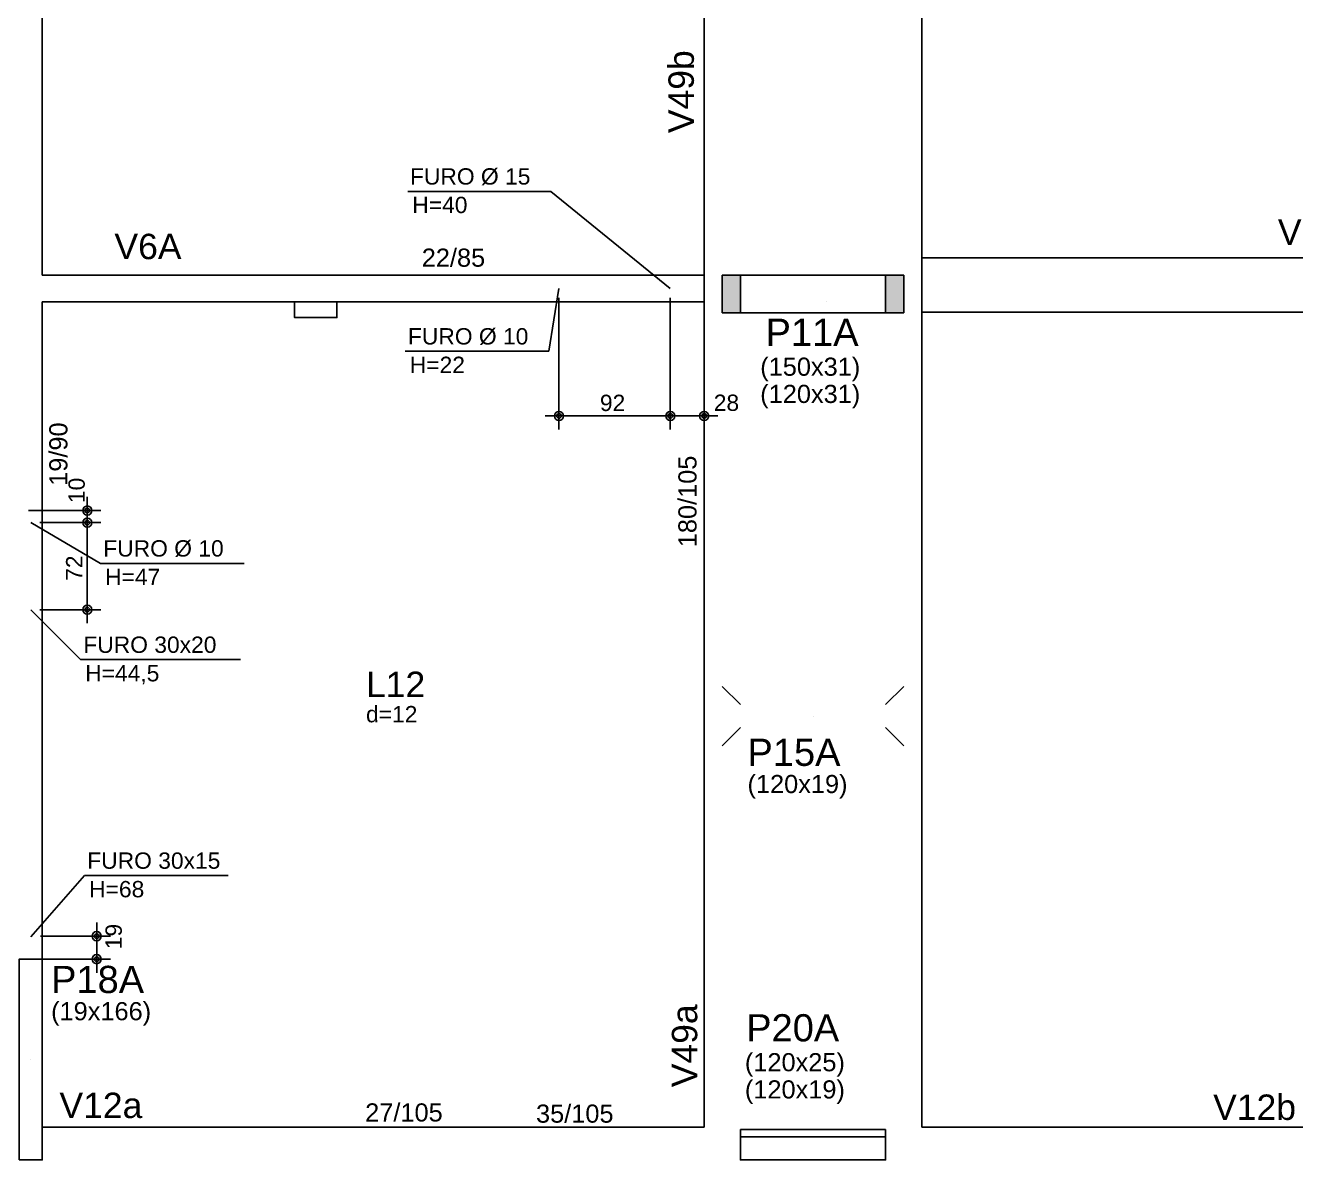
# Model space of a CAD drawing. Header units: millimetres. Extents: x 11071 to 20686, y 1651 to 7234.
# Drawn here: x 13647 to 14697, y 5241 to 6175 of the extents above; entities that cross this region are included whole.
import ezdxf

# ---------------------------------------------------------------- set-up
doc = ezdxf.new("R2010")
doc.units = ezdxf.units.MM
for name, color, linetype in [('1', 4, 'Continuous'), ('10', 13, 'Continuous'), ('11', 22, 'Continuous'), ('12', 3, 'Continuous'), ('13', 76, 'Continuous'), ('242', 3, 'Continuous'), ('3', 2, 'Continuous'), ('30', 15, 'Continuous'), ('4', 1, 'Continuous'), ('42', 7, 'Continuous'), ('6', 6, 'Continuous'), ('8', 5, 'Continuous'), ('9', 3, 'Continuous')]:
    doc.layers.add(name, color=color, linetype=linetype)
doc.styles.get("Standard").update_dxf_attribs({"font": 'arial.ttf'})

msp = doc.modelspace()

# ---------------------------------------------------------------- linework, layer by layer
at = {"layer": '1'}
for p, q in [((13660.9, 6296.09), (13660.9, 5968.58)), ((14207.9, 5968.58), (13660.9, 5968.58)), ((14207.9, 5946.58), (13660.9, 5946.58)), ((13660.9, 5403.09), (13660.9, 5946.58)), ((14207.9, 5604.09), (14207.9, 5264.09)), ((14207.9, 5264.09), (14073.9, 5264.09))]:
    msp.add_line(p, q, dxfattribs=at)
for points in [[(14207.9, 6314.09), (14207.9, 5970.09)], [(14387.9, 5983.09), (14387.9, 6314.09)], [(15001.4, 5983.09), (14387.9, 5983.09)], [(14387.9, 5983.09), (14387.9, 5968.58)], [(14207.9, 5968.58), (14207.9, 5970.09)], [(14207.9, 5968.58), (14207.9, 5604.09)], [(14387.9, 5604.09), (14387.9, 5968.58)], [(14387.9, 5938.09), (14387.9, 5946.58)], [(14387.9, 5938.09), (15001.4, 5938.09)], [(14387.9, 5264.09), (14387.9, 5604.09)], [(13661.9, 5403.09), (13660.9, 5403.09)], [(14073.9, 5264.09), (13660.9, 5264.09)], [(14558.9, 5264.09), (14387.9, 5264.09)], [(15006.24, 5264.09), (14558.9, 5264.09)]]:
    msp.add_lwpolyline(points, dxfattribs=at)
at = {"layer": '242'}
for p, q in [((14308.9, 5947.08), (14308.9, 5947.08)), ((14297.9, 5604.09), (14297.9, 5604.09)), ((13651.4, 5320.09), (13651.4, 5320.09))]:
    msp.add_line(p, q, dxfattribs=at)
at = {"layer": '3'}
for points in [[(14237.9, 5937.58), (14357.9, 5937.58), (14357.9, 5968.59), (14237.9, 5968.59), (14237.9, 5937.58)], [(13641.9, 5237.09), (13660.9, 5237.09), (13660.9, 5403.09), (13641.9, 5403.09), (13641.9, 5237.09)], [(14357.9, 5256.09), (14237.9, 5256.09), (14237.9, 5237.09), (14357.9, 5237.09), (14357.9, 5256.09)]]:
    msp.add_lwpolyline(points, dxfattribs=at)
at = {"layer": '30'}
msp.add_lwpolyline([(14357.9, 5968.58), (14357.9, 5968.59), (14357.9, 5937.58), (14237.9, 5937.58), (14237.9, 5968.58), (14237.9, 5968.58), (14237.9, 5937.58), (14357.9, 5937.58), (14357.9, 5968.58)], dxfattribs=at)
for points in [[(14237.9, 5937.58), (14237.9, 5968.58), (14222.9, 5968.58)], [(14237.9, 5937.58), (14222.9, 5968.58), (14222.9, 5937.58)], [(14372.9, 5937.58), (14372.9, 5968.59), (14357.9, 5968.59)], [(14372.9, 5937.58), (14357.9, 5968.59), (14357.9, 5937.58)], [(14237.9, 5937.58), (14222.9, 5937.58), (14237.9, 5937.58)], [(14237.9, 5937.58), (14237.9, 5937.58), (14237.9, 5937.58)], [(14372.9, 5937.58), (14357.9, 5937.58), (14372.9, 5937.58)]]:
    msp.add_solid(points, dxfattribs=at)
at = {"layer": '4'}
for p, q in [((14222.9, 5968.58), (14372.9, 5968.59)), ((14222.9, 5968.58), (14222.9, 5937.58)), ((14372.9, 5937.58), (14372.9, 5968.58)), ((14222.9, 5937.58), (14372.9, 5937.58)), ((14237.9, 5937.58), (14357.9, 5937.58)), ((14357.9, 5262.09), (14237.9, 5262.09)), ((14237.9, 5262.09), (14237.9, 5256.09)), ((14357.9, 5256.09), (14357.9, 5262.09))]:
    msp.add_line(p, q, dxfattribs=at)
at = {"layer": '42'}
for p, q in [((14081.29, 6038.01), (13962.96, 6038.01)), ((14179.9, 5957.58), (14081.29, 6038.01)), ((14087.9, 5957.58), (14079.6, 5905.77)), ((14079.6, 5905.77), (13960.9, 5905.77)), ((13651.4, 5764.09), (13709.08, 5730.4)), ((13827.78, 5730.4), (13709.08, 5730.4)), ((13651.4, 5692.09), (13692.59, 5650.75)), ((13824.58, 5650.75), (13692.59, 5650.75)), ((13651.4, 5421.49), (13695.85, 5472.19)), ((13814.55, 5472.19), (13695.85, 5472.19))]:
    msp.add_line(p, q, dxfattribs=at)
at = {"layer": '42', "color": 70, "linetype": 'Continuous'}
for p, q in [((14087.9, 5957.58), (14087.9, 5957.58)), ((14179.9, 5957.58), (14179.9, 5957.58)), ((14179.9, 5957.58), (14179.9, 5957.58)), ((14087.9, 5950.08), (14087.9, 5841.06)), ((14179.9, 5950.08), (14179.9, 5841.06)), ((14179.9, 5950.08), (14179.9, 5841.06)), ((14207.9, 5904.54), (14207.9, 5904.54)), ((14207.9, 5897.04), (14207.9, 5841.06)), ((14076.65, 5852.31), (14191.15, 5852.31)), ((14168.65, 5852.31), (14219.15, 5852.31)), ((13698.04, 5785.34), (13698.04, 5752.84)), ((13649.4, 5774.09), (13709.29, 5774.09)), ((13698.04, 5775.34), (13698.04, 5680.84)), ((13651.4, 5764.09), (13651.4, 5764.09)), ((13651.4, 5764.09), (13651.4, 5764.09)), ((13658.9, 5764.09), (13709.29, 5764.09)), ((13658.9, 5764.09), (13709.29, 5764.09)), ((13651.4, 5692.09), (13651.4, 5692.09)), ((13658.9, 5692.09), (13709.29, 5692.09)), ((13705.9, 5391.84), (13705.9, 5433.34)), ((13651.78, 5422.09), (13651.78, 5422.09)), ((13659.28, 5422.09), (13717.15, 5422.09)), ((13649.4, 5403.09), (13717.15, 5403.09))]:
    msp.add_line(p, q, dxfattribs=at)
at = {"layer": '42'}
msp.add_lwpolyline([(13869.4, 5946.58), (13904.4, 5946.58), (13904.4, 5933.58), (13869.4, 5933.58), (13869.4, 5946.58)], dxfattribs=at)
at = {"layer": '42', "color": 70, "linetype": 'Continuous'}
for centre, radius in [((14087.9, 5852.31), 3.75), ((14087.9, 5852.31), 1.87), ((14179.9, 5852.31), 3.75), ((14179.9, 5852.31), 3.75), ((14179.9, 5852.31), 1.87), ((14179.9, 5852.31), 1.87), ((14207.9, 5852.31), 3.75), ((14207.9, 5852.31), 1.87), ((13698.04, 5774.09), 3.75), ((13698.04, 5774.09), 1.87), ((13698.04, 5764.09), 3.75), ((13698.04, 5764.09), 3.75), ((13698.04, 5764.09), 1.87), ((13698.04, 5764.09), 1.87), ((13698.04, 5692.09), 3.75), ((13698.04, 5692.09), 1.87), ((13705.9, 5422.09), 3.75), ((13705.9, 5422.09), 1.87), ((13705.9, 5403.09), 3.75), ((13705.9, 5403.09), 1.87)]:
    msp.add_circle(centre, radius, dxfattribs=at)
at = {"layer": '6'}
for p, q in [((14237.9, 5613.59), (14222.9, 5628.59)), ((14357.9, 5613.59), (14372.9, 5628.59)), ((14237.9, 5594.59), (14222.9, 5579.59)), ((14357.9, 5594.59), (14372.9, 5579.59))]:
    msp.add_line(p, q, dxfattribs=at)

# ---------------------------------------------------------------- texts
at = {"layer": '10'}
msp.add_text('L12', height=21, dxfattribs=at).set_placement((13928.44, 5619.83))
at = {"layer": '11'}
for s, p in [('22/85', (13974.5, 5975.71)), ('27/105', (13927.74, 5268.82)), ('35/105', (14068.96, 5267.85))]:
    msp.add_text(s, height=15, dxfattribs=at).set_placement(p)
for s, p in [('19/90', (13681.64, 5794.51)), ('180/105', (14201.6, 5743.74))]:
    msp.add_text(s, height=15, rotation=90, dxfattribs=at).set_placement(p)
at = {"layer": '12'}
for s, p in [('(150x31)', (14254.25, 5885.53)), ('(120x31)', (14254.25, 5863.03)), ('(120x19)', (14243.73, 5540.41)), ('(19x166)', (13668.15, 5352.54)), ('(120x25)', (14241.56, 5310.36)), ('(120x19)', (14241.56, 5287.86))]:
    msp.add_text(s, height=15, dxfattribs=at).set_placement(p)
at = {"layer": '13'}
msp.add_text('d=12', height=13.5, dxfattribs=at).set_placement((13928.44, 5598.94))
at = {"layer": '42'}
for s, p in [('FURO %%c 15', (13964.78, 6043.63)), ('H=40', (13966.69, 6020.05)), ('FURO %%c 10', (13963.1, 5911.39)), ('H=22', (13964.63, 5887.81)), ('FURO %%c 10', (13711.28, 5736.02)), ('H=47', (13712.81, 5712.44)), ('FURO 30x20', (13694.79, 5656.37)), ('H=44,5', (13696.32, 5632.79)), ('FURO 30x15', (13698.05, 5477.82)), ('H=68', (13699.58, 5454.23))]:
    msp.add_text(s, height=13.5, dxfattribs=at).set_placement(p)
at = {"layer": '42', "color": 70, "linetype": 'Continuous'}
for s, p in [('92', (14121.75, 5856.36)), ('28', (14215.85, 5856.46))]:
    msp.add_text(s, height=13.5, dxfattribs=at).set_placement(p)
for s, p in [('10', (13695.96, 5780.22)), ('72', (13693.99, 5715.94)), ('19', (13726.59, 5411.28))]:
    msp.add_text(s, height=13.5, rotation=90, dxfattribs=at).set_placement(p)
at = {"layer": '8'}
for s, p in [('V49b', (14199.39, 6086.17)), ('V49a', (14202.2, 5297.17))]:
    msp.add_text(s, height=21, rotation=90, dxfattribs=at).set_placement(p)
for s, p in [('V6a', (14682.11, 5993.79)), ('V6A', (13720.52, 5981.96)), ('V12a', (13675.08, 5271.67)), ('V12b', (14628.58, 5270.14))]:
    msp.add_text(s, height=21, dxfattribs=at).set_placement(p)
at = {"layer": '9'}
for s, p in [('P11A', (14258.67, 5910.27)), ('P15A', (14243.73, 5562.91)), ('P18A', (13668.15, 5375.04)), ('P20A', (14242.66, 5335.06))]:
    msp.add_text(s, height=22.5, dxfattribs=at).set_placement(p)

doc.saveas('drawing.dxf')
